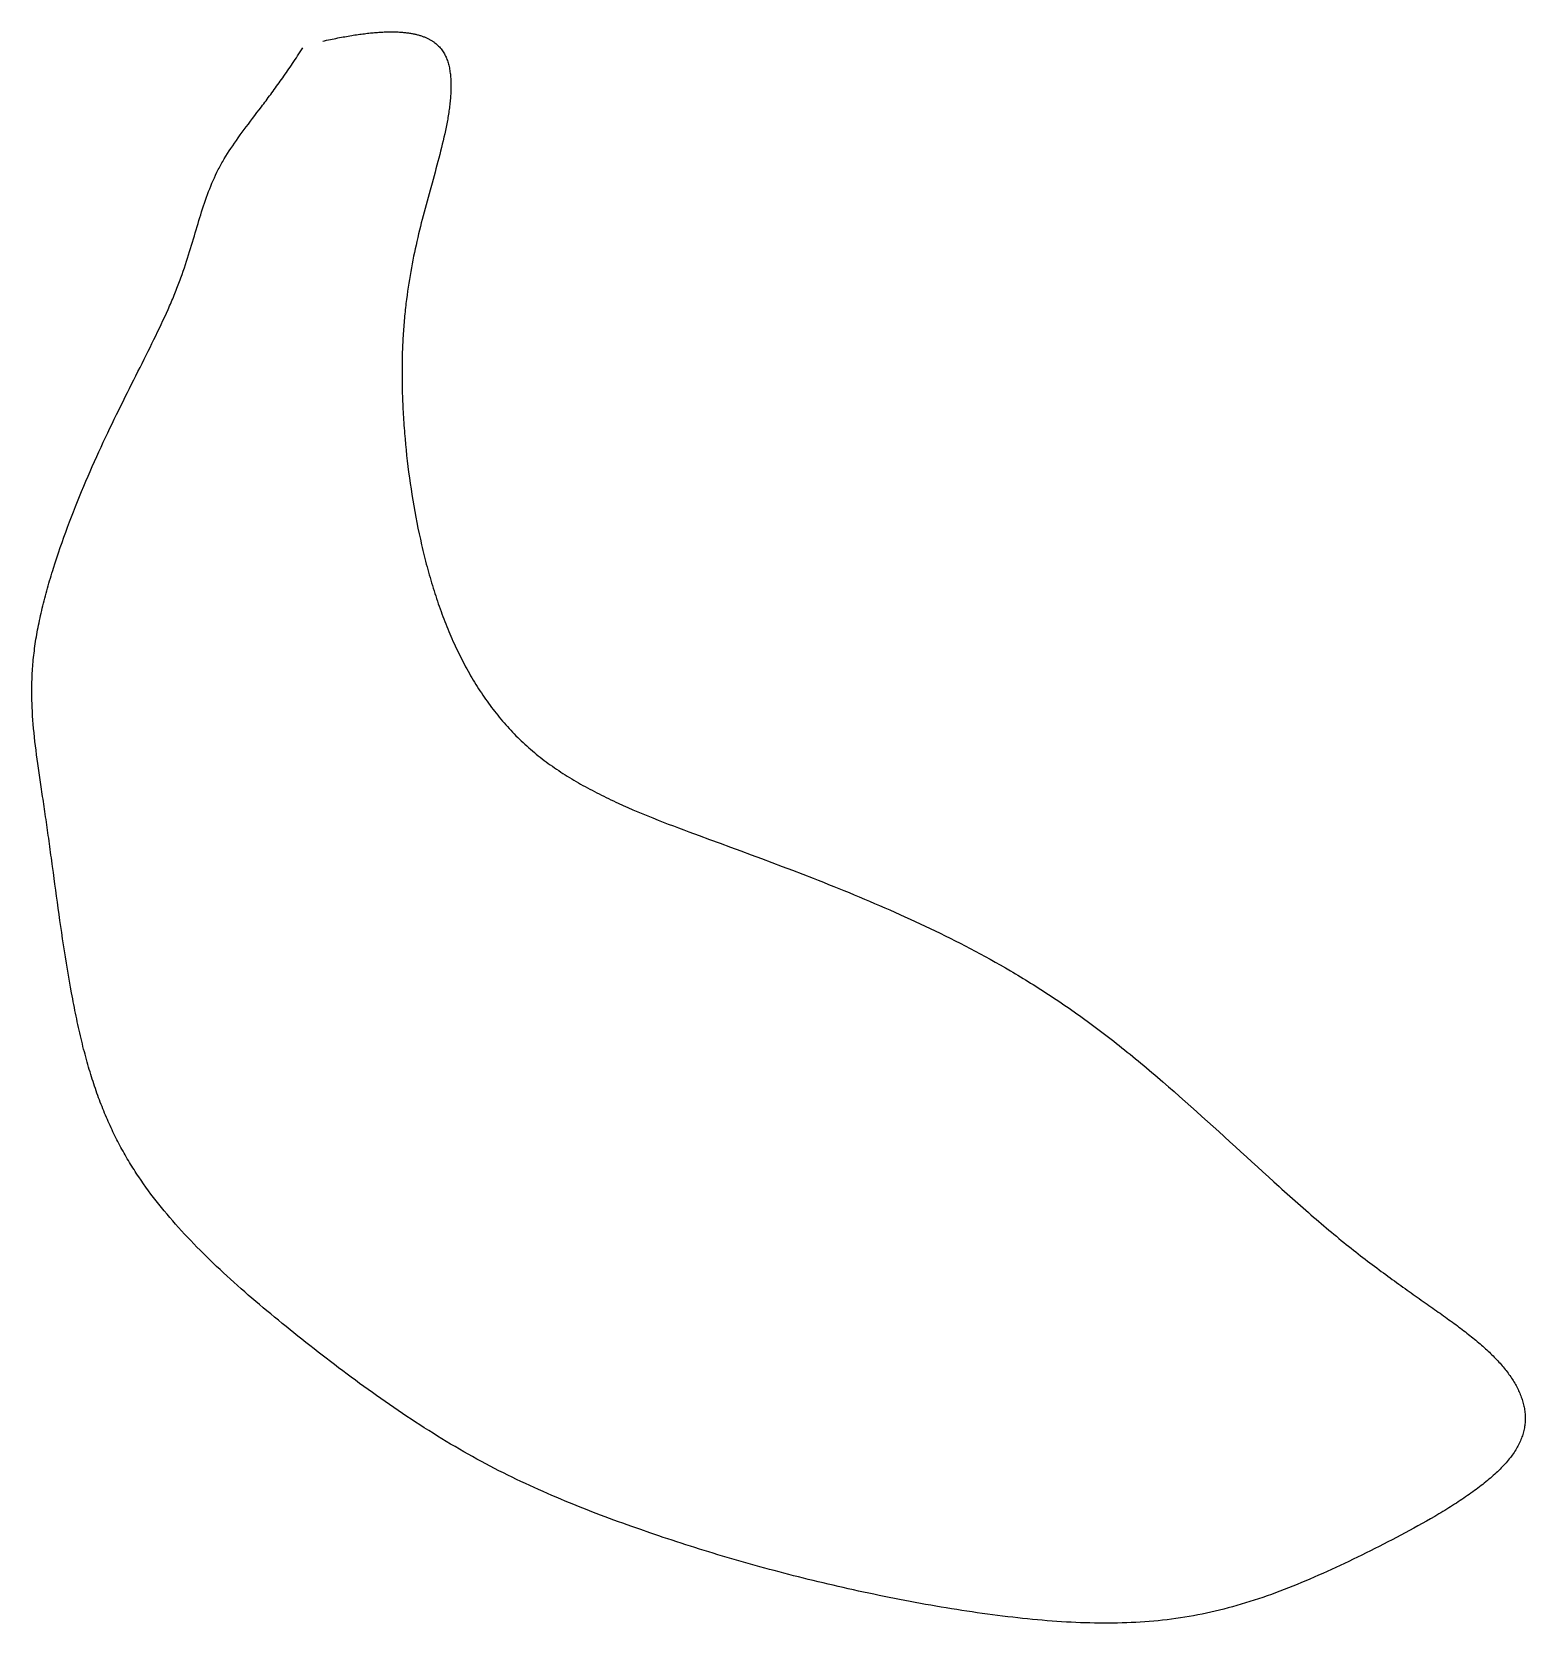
# Model space of a CAD drawing. Header units: millimetres. Extents: x 1210 to 2123, y 555 to 1528.
import ezdxf

# ---------------------------------------------------------------- set-up
doc = ezdxf.new("R2010")
doc.units = ezdxf.units.MM
doc.layers.add('196', color=7, linetype='Continuous')

msp = doc.modelspace()

# ---------------------------------------------------------------- linework, layer by layer
at = {"layer": '196', "elevation": 196}
msp.add_lwpolyline([(1387.82, 1521.97), (1389.02, 1522.24), (1390.2, 1522.5), (1391.38, 1522.76), (1392.54, 1523), (1393.69, 1523.24), (1394.82, 1523.48), (1395.95, 1523.7), (1397.06, 1523.93), (1398.16, 1524.14), (1399.25, 1524.35), (1400.33, 1524.55), (1401.4, 1524.74), (1402.46, 1524.93), (1403.5, 1525.11), (1404.53, 1525.29), (1405.56, 1525.45), (1406.57, 1525.62), (1407.57, 1525.77), (1408.56, 1525.92), (1409.54, 1526.06), (1410.5, 1526.2), (1411.46, 1526.33), (1412.41, 1526.46), (1413.34, 1526.57), (1414.27, 1526.69), (1415.18, 1526.79), (1416.08, 1526.89), (1416.98, 1526.99), (1417.86, 1527.07), (1418.73, 1527.16), (1419.59, 1527.23), (1420.44, 1527.3), (1421.29, 1527.37), (1422.12, 1527.43), (1422.94, 1527.48), (1423.75, 1527.53), (1424.55, 1527.57), (1425.34, 1527.6), (1426.12, 1527.63), (1426.9, 1527.66), (1427.66, 1527.68), (1428.41, 1527.69), (1429.15, 1527.7), (1429.89, 1527.7), (1430.61, 1527.7), (1431.33, 1527.69), (1432.03, 1527.67), (1432.73, 1527.65), (1433.41, 1527.63), (1434.09, 1527.6), (1434.76, 1527.56), (1435.42, 1527.52), (1436.07, 1527.48), (1436.71, 1527.43), (1437.34, 1527.37), (1437.97, 1527.31), (1438.58, 1527.24), (1439.19, 1527.17), (1439.79, 1527.09), (1440.38, 1527.01), (1440.96, 1526.93), (1441.53, 1526.84), (1442.09, 1526.74), (1442.65, 1526.64), (1443.2, 1526.53), (1443.73, 1526.42), (1444.27, 1526.31), (1444.79, 1526.19), (1445.3, 1526.06), (1445.81, 1525.93), (1446.31, 1525.8), (1446.8, 1525.66), (1447.28, 1525.52), (1447.76, 1525.37), (1448.22, 1525.22), (1448.68, 1525.06), (1449.14, 1524.9), (1449.58, 1524.73), (1450.02, 1524.56), (1450.45, 1524.39), (1450.87, 1524.21), (1451.29, 1524.03), (1451.7, 1523.84), (1452.1, 1523.65), (1452.49, 1523.45), (1452.88, 1523.25), (1453.26, 1523.05), (1453.63, 1522.84), (1454, 1522.63), (1454.36, 1522.41), (1454.71, 1522.19), (1455.06, 1521.97), (1455.4, 1521.74), (1455.73, 1521.51), (1456.05, 1521.27), (1456.37, 1521.03), (1457, 1520.54), (1457.59, 1520.04), (1458.16, 1519.52), (1458.71, 1518.99), (1459.23, 1518.44), (1459.73, 1517.88), (1460.21, 1517.3), (1460.66, 1516.71), (1461.1, 1516.11), (1461.51, 1515.49), (1461.9, 1514.87), (1462.27, 1514.23), (1462.62, 1513.57), (1462.95, 1512.91), (1463.27, 1512.24), (1463.56, 1511.55), (1463.84, 1510.85), (1464.1, 1510.14), (1464.34, 1509.42), (1464.56, 1508.69), (1464.77, 1507.96), (1464.96, 1507.21), (1465.14, 1506.45), (1465.31, 1505.68), (1465.46, 1504.9), (1465.59, 1504.12), (1465.71, 1503.33), (1465.82, 1502.52), (1465.92, 1501.71), (1466.01, 1500.9), (1466.08, 1500.07), (1466.14, 1499.24), (1466.2, 1498.4), (1466.24, 1497.55), (1466.27, 1496.7), (1466.29, 1495.84), (1466.3, 1494.97), (1466.3, 1494.1), (1466.29, 1493.22), (1466.27, 1492.34), (1466.24, 1491.44), (1466.21, 1490.54), (1466.16, 1489.64), (1466.1, 1488.73), (1466.04, 1487.81), (1465.97, 1486.89), (1465.88, 1485.96), (1465.79, 1485.02), (1465.69, 1484.08), (1465.59, 1483.14), (1465.47, 1482.19), (1465.35, 1481.23), (1465.22, 1480.27), (1465.08, 1479.3), (1464.94, 1478.33), (1464.79, 1477.35), (1464.63, 1476.37), (1464.46, 1475.38), (1464.29, 1474.39), (1464.11, 1473.39), (1463.93, 1472.39), (1463.74, 1471.39), (1463.34, 1469.36), (1462.91, 1467.32), (1462.47, 1465.27), (1462.01, 1463.19), (1461.52, 1461.11), (1461.02, 1459.01), (1460.51, 1456.9), (1459.97, 1454.77), (1459.43, 1452.63), (1458.87, 1450.49), (1458.3, 1448.33), (1457.72, 1446.16), (1457.14, 1443.99), (1456.54, 1441.8), (1455.94, 1439.61), (1454.73, 1435.21), (1453.51, 1430.79), (1452.29, 1426.36), (1451.08, 1421.92), (1449.89, 1417.47), (1449.31, 1415.25), (1448.73, 1413.03), (1448.17, 1410.8), (1447.61, 1408.56), (1447.06, 1406.33), (1446.52, 1404.08), (1445.98, 1401.83), (1445.46, 1399.57), (1444.95, 1397.3), (1444.45, 1395.03), (1443.96, 1392.74), (1443.48, 1390.44), (1443.01, 1388.12), (1442.56, 1385.8), (1442.12, 1383.45), (1441.69, 1381.1), (1441.27, 1378.72), (1440.87, 1376.33), (1440.48, 1373.92), (1440.11, 1371.49), (1439.75, 1369.04), (1439.41, 1366.57), (1439.09, 1364.08), (1438.78, 1361.56), (1438.63, 1360.29), (1438.48, 1359.02), (1438.34, 1357.74), (1438.21, 1356.45), (1438.07, 1355.16), (1437.95, 1353.86), (1437.82, 1352.55), (1437.71, 1351.23), (1437.59, 1349.91), (1437.48, 1348.59), (1437.38, 1347.25), (1437.28, 1345.91), (1437.19, 1344.56), (1437.1, 1343.2), (1437.01, 1341.83), (1436.93, 1340.46), (1436.85, 1339.08), (1436.78, 1337.69), (1436.72, 1336.29), (1436.66, 1334.88), (1436.6, 1333.47), (1436.55, 1332.04), (1436.51, 1330.61), (1436.47, 1329.17), (1436.44, 1327.72), (1436.41, 1326.26), (1436.38, 1324.79), (1436.37, 1323.31), (1436.36, 1321.83), (1436.35, 1320.33), (1436.35, 1318.82), (1436.35, 1317.31), (1436.36, 1315.78), (1436.38, 1314.25), (1436.4, 1312.71), (1436.43, 1311.16), (1436.46, 1309.6), (1436.5, 1308.04), (1436.55, 1306.47), (1436.6, 1304.89), (1436.65, 1303.3), (1436.72, 1301.71), (1436.78, 1300.11), (1436.86, 1298.5), (1436.94, 1296.88), (1437.02, 1295.26), (1437.11, 1293.64), (1437.21, 1292), (1437.32, 1290.37), (1437.42, 1288.72), (1437.54, 1287.07), (1437.66, 1285.42), (1437.79, 1283.76), (1437.92, 1282.1), (1438.06, 1280.43), (1438.2, 1278.76), (1438.51, 1275.4), (1438.84, 1272.03), (1439.2, 1268.65), (1439.58, 1265.25), (1439.99, 1261.85), (1440.42, 1258.43), (1440.88, 1255.01), (1441.36, 1251.58), (1441.86, 1248.15), (1442.39, 1244.72), (1442.95, 1241.29), (1443.53, 1237.85), (1444.14, 1234.42), (1444.78, 1231), (1445.44, 1227.58), (1446.12, 1224.16), (1446.84, 1220.76), (1447.58, 1217.36), (1448.34, 1213.98), (1448.74, 1212.29), (1449.13, 1210.61), (1449.54, 1208.93), (1449.95, 1207.26), (1450.37, 1205.58), (1450.8, 1203.92), (1451.23, 1202.25), (1451.67, 1200.6), (1452.12, 1198.94), (1452.57, 1197.3), (1453.04, 1195.65), (1453.5, 1194.02), (1453.98, 1192.39), (1454.46, 1190.76), (1454.95, 1189.14), (1455.44, 1187.53), (1455.94, 1185.92), (1456.45, 1184.32), (1456.97, 1182.73), (1457.49, 1181.14), (1458.02, 1179.55), (1458.56, 1177.98), (1459.11, 1176.41), (1459.66, 1174.85), (1460.22, 1173.29), (1460.79, 1171.74), (1461.36, 1170.2), (1461.95, 1168.66), (1462.54, 1167.13), (1463.14, 1165.61), (1463.74, 1164.09), (1464.36, 1162.58), (1464.98, 1161.08), (1465.61, 1159.58), (1466.24, 1158.1), (1466.89, 1156.62), (1467.54, 1155.14), (1468.21, 1153.68), (1468.87, 1152.22), (1469.55, 1150.77), (1470.24, 1149.32), (1470.93, 1147.88), (1471.64, 1146.46), (1472.35, 1145.03), (1473.07, 1143.62), (1473.8, 1142.22), (1474.53, 1140.82), (1475.28, 1139.43), (1476.03, 1138.05), (1476.79, 1136.67), (1477.56, 1135.31), (1478.34, 1133.95), (1479.13, 1132.6), (1479.93, 1131.26), (1480.74, 1129.92), (1481.55, 1128.6), (1482.38, 1127.28), (1483.21, 1125.97), (1484.06, 1124.67), (1484.91, 1123.38), (1485.77, 1122.1), (1486.64, 1120.83), (1487.52, 1119.56), (1488.41, 1118.31), (1489.31, 1117.06), (1490.22, 1115.82), (1491.14, 1114.59), (1492.06, 1113.37), (1493, 1112.16), (1493.95, 1110.96), (1494.9, 1109.77), (1495.87, 1108.58), (1496.85, 1107.41), (1497.83, 1106.24), (1498.83, 1105.09), (1499.83, 1103.94), (1500.85, 1102.81), (1501.88, 1101.68), (1502.91, 1100.56), (1503.96, 1099.46), (1505.02, 1098.36), (1506.08, 1097.27), (1507.16, 1096.2), (1508.25, 1095.13), (1509.35, 1094.07), (1510.45, 1093.02), (1511.57, 1091.99), (1512.7, 1090.96), (1513.84, 1089.94), (1515, 1088.94), (1516.16, 1087.94), (1517.33, 1086.96), (1518.51, 1085.98), (1519.71, 1085.02), (1520.91, 1084.06), (1522.13, 1083.12), (1523.35, 1082.18), (1524.59, 1081.26), (1525.83, 1080.34), (1527.09, 1079.44), (1528.35, 1078.54), (1529.63, 1077.65), (1530.91, 1076.78), (1532.2, 1075.91), (1533.51, 1075.05), (1534.82, 1074.2), (1536.14, 1073.35), (1537.47, 1072.52), (1538.8, 1071.69), (1540.15, 1070.87), (1541.5, 1070.06), (1542.86, 1069.26), (1544.23, 1068.47), (1545.61, 1067.68), (1547, 1066.9), (1548.39, 1066.13), (1549.79, 1065.37), (1551.2, 1064.61), (1552.61, 1063.86), (1554.04, 1063.11), (1555.46, 1062.37), (1556.9, 1061.64), (1558.34, 1060.92), (1559.79, 1060.2), (1561.24, 1059.49), (1562.71, 1058.78), (1564.17, 1058.08), (1565.64, 1057.39), (1567.12, 1056.7), (1568.61, 1056.01), (1571.59, 1054.66), (1574.59, 1053.33), (1577.62, 1052.01), (1580.66, 1050.72), (1583.72, 1049.44), (1586.8, 1048.17), (1589.89, 1046.93), (1592.99, 1045.69), (1596.11, 1044.47), (1599.23, 1043.25), (1602.37, 1042.05), (1605.52, 1040.86), (1608.68, 1039.67), (1611.84, 1038.49), (1618.18, 1036.15), (1624.54, 1033.82), (1630.9, 1031.49), (1637.26, 1029.17), (1643.61, 1026.83), (1649.96, 1024.49), (1656.3, 1022.13), (1662.63, 1019.76), (1668.95, 1017.37), (1675.27, 1014.97), (1681.58, 1012.54), (1687.88, 1010.08), (1691.02, 1008.85), (1694.16, 1007.6), (1697.3, 1006.35), (1700.44, 1005.1), (1703.58, 1003.83), (1706.71, 1002.56), (1709.84, 1001.27), (1712.96, 999.98), (1716.09, 998.68), (1719.21, 997.37), (1722.32, 996.06), (1725.44, 994.73), (1728.55, 993.39), (1731.65, 992.04), (1734.76, 990.68), (1737.86, 989.31), (1740.95, 987.92), (1744.05, 986.53), (1747.13, 985.12), (1750.22, 983.7), (1753.3, 982.27), (1756.38, 980.83), (1759.45, 979.37), (1762.52, 977.9), (1765.59, 976.41), (1768.66, 974.91), (1771.72, 973.39), (1774.78, 971.85), (1777.84, 970.29), (1780.91, 968.71), (1783.97, 967.12), (1787.03, 965.5), (1790.09, 963.86), (1793.16, 962.19), (1796.23, 960.5), (1799.3, 958.79), (1802.37, 957.05), (1805.45, 955.28), (1808.53, 953.49), (1810.07, 952.58), (1811.61, 951.66), (1813.16, 950.74), (1814.7, 949.81), (1816.25, 948.87), (1817.8, 947.93), (1819.35, 946.97), (1820.9, 946.01), (1822.46, 945.04), (1824.01, 944.07), (1825.57, 943.08), (1827.13, 942.09), (1828.69, 941.08), (1830.26, 940.07), (1831.82, 939.05), (1833.39, 938.02), (1834.96, 936.98), (1836.53, 935.94), (1838.1, 934.88), (1839.68, 933.82), (1841.26, 932.74), (1842.84, 931.66), (1844.43, 930.56), (1846.01, 929.46), (1847.6, 928.34), (1849.19, 927.22), (1850.79, 926.09), (1852.39, 924.94), (1853.99, 923.79), (1855.59, 922.62), (1857.2, 921.45), (1858.81, 920.26), (1860.42, 919.06), (1862.04, 917.86), (1863.66, 916.64), (1865.28, 915.41), (1866.91, 914.17), (1868.54, 912.91), (1870.17, 911.65), (1871.81, 910.37), (1873.45, 909.09), (1875.09, 907.79), (1876.74, 906.48), (1878.39, 905.16), (1880.05, 903.82), (1881.71, 902.47), (1883.37, 901.12), (1885.04, 899.75), (1886.71, 898.37), (1888.38, 896.98), (1890.06, 895.57), (1891.74, 894.16), (1893.42, 892.74), (1895.11, 891.31), (1896.8, 889.88), (1898.49, 888.43), (1900.18, 886.97), (1901.87, 885.51), (1905.27, 882.56), (1908.67, 879.59), (1912.07, 876.59), (1915.48, 873.57), (1918.9, 870.53), (1922.31, 867.48), (1925.73, 864.41), (1929.14, 861.32), (1935.97, 855.14), (1942.78, 848.95), (1946.17, 845.85), (1949.56, 842.76), (1952.94, 839.68), (1956.31, 836.61), (1959.67, 833.55), (1963.01, 830.51), (1966.35, 827.48), (1969.66, 824.48), (1971.32, 822.99), (1972.97, 821.5), (1974.61, 820.02), (1976.25, 818.55), (1977.89, 817.09), (1979.52, 815.63), (1981.15, 814.18), (1982.77, 812.74), (1984.39, 811.31), (1986, 809.89), (1987.6, 808.47), (1989.21, 807.07), (1990.8, 805.68), (1992.39, 804.29), (1993.97, 802.92), (1995.55, 801.56), (1997.12, 800.21), (1998.69, 798.87), (2000.24, 797.55), (2001.79, 796.23), (2003.34, 794.93), (2004.88, 793.64), (2006.41, 792.37), (2007.93, 791.11), (2009.45, 789.86), (2010.95, 788.63), (2012.46, 787.41), (2013.95, 786.21), (2015.43, 785.02), (2016.91, 783.84), (2018.38, 782.68), (2019.84, 781.53), (2021.3, 780.39), (2022.74, 779.27), (2024.18, 778.16), (2025.61, 777.06), (2027.03, 775.97), (2028.45, 774.9), (2029.85, 773.84), (2031.25, 772.78), (2032.64, 771.74), (2034.02, 770.71), (2035.39, 769.7), (2036.76, 768.69), (2038.11, 767.69), (2039.46, 766.71), (2040.8, 765.73), (2042.13, 764.76), (2043.45, 763.81), (2044.77, 762.86), (2046.07, 761.92), (2047.37, 760.99), (2048.65, 760.07), (2049.93, 759.16), (2051.2, 758.26), (2052.46, 757.37), (2053.71, 756.48), (2054.95, 755.6), (2056.19, 754.73), (2057.41, 753.87), (2058.63, 753.01), (2059.83, 752.16), (2061.03, 751.32), (2062.22, 750.48), (2063.39, 749.66), (2064.56, 748.83), (2065.72, 748.02), (2066.87, 747.21), (2068.01, 746.4), (2069.14, 745.6), (2070.26, 744.81), (2071.37, 744.02), (2072.47, 743.23), (2073.57, 742.45), (2074.65, 741.68), (2075.72, 740.91), (2076.78, 740.14), (2077.83, 739.38), (2078.88, 738.62), (2079.91, 737.86), (2080.93, 737.11), (2081.94, 736.36), (2082.95, 735.61), (2083.94, 734.86), (2084.92, 734.12), (2085.89, 733.38), (2086.85, 732.64), (2087.8, 731.91), (2088.74, 731.17), (2089.67, 730.44), (2090.59, 729.71), (2091.5, 728.97), (2092.39, 728.24), (2093.28, 727.51), (2094.16, 726.78), (2095.02, 726.05), (2095.88, 725.32), (2096.72, 724.59), (2097.56, 723.86), (2098.38, 723.13), (2099.19, 722.4), (2099.99, 721.67), (2100.78, 720.93), (2101.56, 720.19), (2102.32, 719.46), (2103.08, 718.72), (2103.82, 717.98), (2104.55, 717.23), (2105.27, 716.49), (2105.98, 715.74), (2106.68, 715), (2107.36, 714.25), (2108.04, 713.5), (2108.69, 712.75), (2109.34, 712), (2109.98, 711.24), (2110.6, 710.49), (2111.21, 709.73), (2111.8, 708.97), (2112.39, 708.21), (2112.96, 707.45), (2113.51, 706.69), (2114.05, 705.93), (2114.58, 705.16), (2115.1, 704.4), (2115.6, 703.63), (2116.08, 702.86), (2116.56, 702.1), (2117.01, 701.33), (2117.46, 700.56), (2117.88, 699.79), (2118.3, 699.01), (2118.7, 698.24), (2119.08, 697.47), (2119.45, 696.69), (2119.8, 695.91), (2120.14, 695.14), (2120.46, 694.36), (2120.77, 693.58), (2121.06, 692.8), (2121.33, 692.02), (2121.59, 691.24), (2121.83, 690.46), (2122.06, 689.68), (2122.27, 688.9), (2122.46, 688.11), (2122.64, 687.33), (2122.8, 686.55), (2122.94, 685.76), (2123.06, 684.98), (2123.17, 684.19), (2123.26, 683.4), (2123.33, 682.62), (2123.39, 681.83), (2123.42, 681.04), (2123.44, 680.25), (2123.44, 679.47), (2123.42, 678.68), (2123.39, 677.89), (2123.33, 677.1), (2123.26, 676.31), (2123.17, 675.52), (2123.06, 674.73), (2122.93, 673.94), (2122.78, 673.15), (2122.61, 672.36), (2122.42, 671.57), (2122.21, 670.78), (2121.98, 669.99), (2121.74, 669.2), (2121.47, 668.41), (2121.18, 667.62), (2120.87, 666.83), (2120.54, 666.04), (2120.2, 665.25), (2119.83, 664.46), (2119.44, 663.67), (2119.02, 662.88), (2118.59, 662.09), (2118.14, 661.3), (2117.66, 660.52), (2117.17, 659.73), (2116.65, 658.94), (2116.11, 658.15), (2115.55, 657.36), (2114.97, 656.58), (2114.37, 655.79), (2113.74, 655), (2113.1, 654.22), (2112.44, 653.43), (2111.76, 652.65), (2111.05, 651.87), (2110.33, 651.08), (2109.6, 650.3), (2108.84, 649.52), (2108.06, 648.74), (2107.27, 647.96), (2106.46, 647.18), (2105.63, 646.4), (2104.79, 645.62), (2103.93, 644.84), (2103.05, 644.06), (2102.16, 643.29), (2101.25, 642.51), (2100.32, 641.74), (2099.38, 640.97), (2098.43, 640.2), (2097.46, 639.43), (2096.47, 638.66), (2095.48, 637.89), (2094.47, 637.12), (2093.44, 636.35), (2092.4, 635.59), (2091.35, 634.82), (2090.29, 634.06), (2089.21, 633.3), (2088.12, 632.54), (2087.02, 631.78), (2085.91, 631.02), (2084.79, 630.27), (2083.66, 629.51), (2082.51, 628.76), (2081.36, 628.01), (2080.2, 627.26), (2079.02, 626.51), (2077.84, 625.76), (2076.65, 625.02), (2075.45, 624.28), (2074.24, 623.53), (2073.02, 622.79), (2071.79, 622.05), (2070.56, 621.32), (2068.07, 619.85), (2065.55, 618.39), (2063.01, 616.93), (2060.44, 615.49), (2057.86, 614.05), (2055.26, 612.62), (2052.64, 611.2), (2050, 609.79), (2047.36, 608.38), (2044.71, 606.99), (2042.05, 605.6), (2039.38, 604.23), (2036.72, 602.86), (2034.05, 601.51), (2031.39, 600.16), (2028.73, 598.83), (2026.07, 597.51), (2023.42, 596.2), (2020.77, 594.9), (2018.12, 593.61), (2015.48, 592.34), (2012.84, 591.08), (2010.2, 589.83), (2007.57, 588.6), (2004.93, 587.38), (2002.3, 586.18), (1999.67, 584.99), (1997.04, 583.82), (1994.41, 582.67), (1991.79, 581.54), (1989.16, 580.42), (1986.53, 579.32), (1983.91, 578.24), (1981.29, 577.17), (1978.66, 576.13), (1976.04, 575.11), (1973.41, 574.11), (1970.79, 573.13), (1968.16, 572.17), (1965.53, 571.23), (1962.91, 570.31), (1960.28, 569.42), (1957.64, 568.55), (1955.01, 567.7), (1952.38, 566.88), (1949.74, 566.09), (1947.1, 565.31), (1944.46, 564.57), (1941.81, 563.85), (1939.17, 563.15), (1936.52, 562.49), (1933.86, 561.85), (1931.21, 561.24), (1928.54, 560.65), (1925.88, 560.1), (1923.21, 559.57), (1920.54, 559.08), (1917.86, 558.61), (1915.17, 558.17), (1912.49, 557.75), (1909.79, 557.36), (1907.09, 557), (1904.38, 556.67), (1901.67, 556.36), (1898.95, 556.07), (1896.23, 555.81), (1893.49, 555.58), (1890.75, 555.37), (1888, 555.19), (1885.25, 555.03), (1882.48, 554.89), (1879.71, 554.77), (1876.93, 554.68), (1874.14, 554.61), (1871.34, 554.57), (1868.53, 554.54), (1865.71, 554.54), (1862.88, 554.56), (1860.04, 554.6), (1857.19, 554.66), (1854.33, 554.73), (1851.46, 554.83), (1848.57, 554.95), (1845.68, 555.09), (1842.77, 555.25), (1839.85, 555.42), (1836.92, 555.62), (1833.98, 555.83), (1831.02, 556.06), (1828.05, 556.3), (1825.06, 556.57), (1822.06, 556.85), (1819.05, 557.14), (1816.02, 557.46), (1812.98, 557.78), (1809.93, 558.13), (1806.86, 558.48), (1803.78, 558.86), (1800.69, 559.24), (1797.59, 559.64), (1794.48, 560.06), (1791.36, 560.49), (1788.24, 560.93), (1785.1, 561.39), (1781.96, 561.86), (1778.81, 562.34), (1775.66, 562.83), (1772.5, 563.34), (1769.33, 563.85), (1766.17, 564.38), (1763, 564.92), (1759.83, 565.47), (1756.65, 566.04), (1753.48, 566.61), (1750.3, 567.19), (1747.13, 567.79), (1743.96, 568.39), (1740.79, 569), (1737.62, 569.62), (1734.46, 570.25), (1731.3, 570.89), (1728.15, 571.54), (1725, 572.2), (1721.85, 572.86), (1718.72, 573.53), (1715.59, 574.21), (1712.47, 574.89), (1709.36, 575.59), (1706.26, 576.28), (1703.17, 576.99), (1700.09, 577.7), (1697.02, 578.42), (1693.97, 579.14), (1690.93, 579.87), (1687.9, 580.6), (1684.88, 581.34), (1681.88, 582.08), (1678.89, 582.83), (1675.91, 583.58), (1672.94, 584.34), (1669.98, 585.11), (1667.04, 585.88), (1664.1, 586.65), (1661.17, 587.43), (1658.26, 588.22), (1655.35, 589.02), (1652.46, 589.81), (1649.57, 590.62), (1646.69, 591.43), (1643.83, 592.24), (1640.97, 593.07), (1638.11, 593.89), (1635.27, 594.73), (1632.43, 595.57), (1629.6, 596.41), (1626.78, 597.26), (1623.97, 598.12), (1621.16, 598.98), (1618.36, 599.85), (1615.56, 600.73), (1612.78, 601.61), (1609.99, 602.5), (1607.21, 603.39), (1604.44, 604.29), (1601.67, 605.2), (1598.91, 606.11), (1596.15, 607.03), (1593.39, 607.96), (1587.89, 609.83), (1582.4, 611.73), (1576.93, 613.65), (1574.19, 614.62), (1571.46, 615.6), (1568.73, 616.59), (1566, 617.59), (1563.28, 618.59), (1560.55, 619.61), (1557.83, 620.63), (1555.11, 621.67), (1552.4, 622.71), (1549.68, 623.77), (1546.97, 624.84), (1544.26, 625.92), (1541.55, 627.01), (1538.84, 628.11), (1536.13, 629.23), (1533.43, 630.36), (1530.72, 631.5), (1528.02, 632.66), (1525.32, 633.83), (1522.62, 635.02), (1519.92, 636.22), (1517.22, 637.44), (1514.53, 638.67), (1511.83, 639.93), (1509.14, 641.19), (1506.44, 642.48), (1503.75, 643.78), (1501.06, 645.1), (1498.36, 646.44), (1495.67, 647.8), (1492.98, 649.18), (1490.29, 650.57), (1487.6, 651.99), (1484.91, 653.43), (1482.22, 654.89), (1479.54, 656.37), (1476.85, 657.87), (1474.16, 659.39), (1471.47, 660.94), (1468.78, 662.5), (1466.09, 664.09), (1463.41, 665.7), (1460.72, 667.33), (1458.04, 668.97), (1455.36, 670.64), (1452.68, 672.32), (1450, 674.02), (1447.33, 675.74), (1444.66, 677.47), (1442, 679.22), (1439.34, 680.98), (1436.68, 682.76), (1434.03, 684.55), (1431.38, 686.36), (1428.74, 688.17), (1426.11, 690), (1423.48, 691.84), (1420.85, 693.69), (1418.24, 695.55), (1415.63, 697.42), (1413.03, 699.3), (1410.44, 701.19), (1407.85, 703.08), (1405.27, 704.98), (1402.71, 706.89), (1400.15, 708.8), (1397.6, 710.72), (1395.06, 712.65), (1392.53, 714.57), (1390.01, 716.5), (1387.5, 718.44), (1385.01, 720.37), (1382.52, 722.31), (1380.05, 724.25), (1377.59, 726.19), (1375.14, 728.13), (1372.7, 730.07), (1370.28, 732.01), (1367.87, 733.94), (1365.47, 735.88), (1363.09, 737.81), (1360.73, 739.74), (1358.37, 741.68), (1356.04, 743.61), (1353.71, 745.55), (1351.41, 747.48), (1349.12, 749.41), (1346.84, 751.35), (1344.58, 753.29), (1342.34, 755.22), (1340.12, 757.16), (1337.91, 759.1), (1335.72, 761.04), (1333.55, 762.99), (1331.4, 764.93), (1329.26, 766.88), (1327.14, 768.83), (1325.05, 770.78), (1322.97, 772.74), (1320.91, 774.7), (1318.88, 776.66), (1316.86, 778.63), (1314.86, 780.6), (1312.89, 782.57), (1310.93, 784.55), (1309, 786.53), (1307.09, 788.52), (1305.2, 790.51), (1303.33, 792.5), (1301.49, 794.51), (1299.67, 796.51), (1297.87, 798.52), (1296.1, 800.54), (1294.35, 802.57), (1292.63, 804.59), (1290.92, 806.63), (1289.25, 808.67), (1287.6, 810.72), (1285.97, 812.78), (1284.37, 814.85), (1282.79, 816.93), (1281.24, 819.02), (1279.71, 821.12), (1278.2, 823.24), (1276.72, 825.38), (1275.26, 827.53), (1274.54, 828.61), (1273.83, 829.7), (1273.12, 830.79), (1272.42, 831.88), (1271.72, 832.99), (1271.03, 834.09), (1270.34, 835.2), (1269.66, 836.32), (1268.99, 837.44), (1268.32, 838.57), (1267.66, 839.71), (1267, 840.85), (1266.35, 842), (1265.7, 843.15), (1265.06, 844.31), (1264.42, 845.48), (1263.79, 846.65), (1263.17, 847.83), (1262.55, 849.02), (1261.94, 850.21), (1261.33, 851.41), (1260.73, 852.62), (1260.13, 853.84), (1259.54, 855.06), (1258.95, 856.3), (1258.37, 857.54), (1257.79, 858.79), (1257.22, 860.05), (1256.66, 861.31), (1256.1, 862.59), (1255.54, 863.87), (1254.99, 865.16), (1254.45, 866.47), (1253.91, 867.78), (1253.37, 869.1), (1252.84, 870.43), (1252.32, 871.77), (1251.8, 873.12), (1251.28, 874.48), (1250.77, 875.85), (1250.27, 877.23), (1249.77, 878.62), (1249.28, 880.02), (1248.79, 881.43), (1248.3, 882.85), (1247.82, 884.29), (1247.35, 885.73), (1246.88, 887.19), (1246.41, 888.66), (1245.95, 890.14), (1245.5, 891.63), (1245.05, 893.13), (1244.6, 894.64), (1244.16, 896.17), (1243.73, 897.71), (1243.29, 899.26), (1242.87, 900.83), (1242.44, 902.41), (1242.03, 904), (1241.61, 905.6), (1241.2, 907.22), (1240.8, 908.85), (1240.4, 910.49), (1240.01, 912.14), (1239.61, 913.8), (1239.23, 915.48), (1238.85, 917.17), (1238.47, 918.87), (1238.09, 920.57), (1237.72, 922.29), (1237.36, 924.02), (1236.99, 925.76), (1236.64, 927.5), (1236.28, 929.26), (1235.93, 931.02), (1235.58, 932.79), (1235.24, 934.57), (1234.9, 936.35), (1234.56, 938.15), (1234.23, 939.94), (1233.57, 943.56), (1232.93, 947.2), (1232.3, 950.86), (1231.68, 954.54), (1231.08, 958.23), (1230.48, 961.94), (1229.9, 965.65), (1229.32, 969.37), (1228.76, 973.1), (1228.2, 976.82), (1227.66, 980.55), (1227.12, 984.27), (1226.59, 987.99), (1226.07, 991.7), (1225.55, 995.39), (1225.05, 999.08), (1224.54, 1002.74), (1224.05, 1006.39), (1223.55, 1010.01), (1223.07, 1013.61), (1222.59, 1017.18), (1222.35, 1018.96), (1222.11, 1020.72), (1221.87, 1022.48), (1221.63, 1024.23), (1221.39, 1025.97), (1221.16, 1027.71), (1220.92, 1029.43), (1220.69, 1031.14), (1220.45, 1032.85), (1220.22, 1034.54), (1219.99, 1036.22), (1219.75, 1037.89), (1219.52, 1039.55), (1219.29, 1041.2), (1219.05, 1042.83), (1218.82, 1044.46), (1218.59, 1046.07), (1218.36, 1047.66), (1218.12, 1049.25), (1217.89, 1050.82), (1217.66, 1052.39), (1217.43, 1053.94), (1217.2, 1055.47), (1216.97, 1057), (1216.74, 1058.52), (1216.52, 1060.03), (1216.29, 1061.52), (1216.07, 1063.01), (1215.85, 1064.49), (1215.63, 1065.95), (1215.41, 1067.41), (1215.19, 1068.86), (1214.98, 1070.3), (1214.77, 1071.73), (1214.56, 1073.16), (1214.35, 1074.57), (1214.15, 1075.98), (1213.95, 1077.38), (1213.75, 1078.77), (1213.56, 1080.16), (1213.18, 1082.91), (1212.82, 1085.64), (1212.47, 1088.35), (1212.14, 1091.04), (1211.83, 1093.7), (1211.53, 1096.36), (1211.26, 1098.99), (1211.01, 1101.62), (1210.78, 1104.23), (1210.57, 1106.84), (1210.39, 1109.44), (1210.24, 1112.04), (1210.11, 1114.64), (1210.01, 1117.23), (1209.97, 1118.53), (1209.94, 1119.83), (1209.92, 1121.13), (1209.9, 1122.44), (1209.9, 1123.74), (1209.9, 1125.05), (1209.9, 1126.35), (1209.92, 1127.66), (1209.95, 1128.98), (1209.98, 1130.29), (1210.02, 1131.61), (1210.07, 1132.93), (1210.13, 1134.26), (1210.2, 1135.59), (1210.28, 1136.93), (1210.37, 1138.26), (1210.47, 1139.61), (1210.58, 1140.96), (1210.7, 1142.31), (1210.82, 1143.67), (1210.96, 1145.03), (1211.11, 1146.41), (1211.27, 1147.78), (1211.44, 1149.17), (1211.62, 1150.56), (1211.81, 1151.96), (1212.01, 1153.36), (1212.23, 1154.77), (1212.45, 1156.19), (1212.69, 1157.62), (1212.93, 1159.05), (1213.19, 1160.49), (1213.45, 1161.94), (1213.73, 1163.4), (1214.02, 1164.86), (1214.32, 1166.32), (1214.62, 1167.8), (1214.94, 1169.27), (1215.27, 1170.76), (1215.61, 1172.25), (1215.95, 1173.74), (1216.31, 1175.24), (1216.67, 1176.75), (1217.05, 1178.25), (1217.43, 1179.77), (1217.82, 1181.29), (1218.22, 1182.81), (1218.63, 1184.34), (1219.04, 1185.87), (1219.47, 1187.4), (1219.9, 1188.94), (1220.34, 1190.48), (1220.79, 1192.02), (1221.25, 1193.57), (1221.71, 1195.12), (1222.18, 1196.67), (1222.66, 1198.23), (1223.15, 1199.78), (1224.14, 1202.9), (1225.16, 1206.03), (1226.2, 1209.16), (1227.27, 1212.3), (1228.37, 1215.44), (1229.48, 1218.58), (1230.62, 1221.72), (1231.78, 1224.86), (1232.96, 1228), (1234.16, 1231.13), (1235.37, 1234.26), (1236.6, 1237.38), (1237.85, 1240.5), (1239.11, 1243.6), (1240.38, 1246.69), (1241.67, 1249.77), (1242.96, 1252.83), (1244.27, 1255.88), (1245.59, 1258.92), (1246.91, 1261.93), (1248.24, 1264.93), (1249.57, 1267.9), (1250.91, 1270.85), (1252.26, 1273.78), (1253.6, 1276.68), (1254.95, 1279.56), (1256.3, 1282.42), (1257.65, 1285.25), (1259, 1288.05), (1260.34, 1290.84), (1261.69, 1293.6), (1263.03, 1296.33), (1264.37, 1299.04), (1265.7, 1301.73), (1267.02, 1304.4), (1268.35, 1307.05), (1269.66, 1309.67), (1270.96, 1312.27), (1272.26, 1314.85), (1273.55, 1317.41), (1274.83, 1319.94), (1276.09, 1322.46), (1277.35, 1324.96), (1278.59, 1327.43), (1279.82, 1329.89), (1281.03, 1332.32), (1282.23, 1334.73), (1283.41, 1337.13), (1284.58, 1339.51), (1285.73, 1341.86), (1286.86, 1344.2), (1287.97, 1346.52), (1289.06, 1348.82), (1290.13, 1351.1), (1291.18, 1353.37), (1292.2, 1355.62), (1293.21, 1357.85), (1293.7, 1358.96), (1294.19, 1360.06), (1294.67, 1361.16), (1295.14, 1362.26), (1295.61, 1363.35), (1296.07, 1364.43), (1296.53, 1365.52), (1296.98, 1366.6), (1297.42, 1367.67), (1297.85, 1368.74), (1298.28, 1369.81), (1298.7, 1370.87), (1299.11, 1371.93), (1299.52, 1372.99), (1299.92, 1374.04), (1300.31, 1375.09), (1300.7, 1376.13), (1301.08, 1377.17), (1301.82, 1379.24), (1302.54, 1381.29), (1303.23, 1383.33), (1303.91, 1385.35), (1304.57, 1387.36), (1305.21, 1389.36), (1305.83, 1391.34), (1306.44, 1393.31), (1307.04, 1395.26), (1307.63, 1397.2), (1308.21, 1399.12), (1308.78, 1401.04), (1309.34, 1402.94), (1309.9, 1404.82), (1310.45, 1406.7), (1311.01, 1408.56), (1311.56, 1410.41), (1312.11, 1412.25), (1312.67, 1414.07), (1313.23, 1415.88), (1313.79, 1417.69), (1314.37, 1419.48), (1314.95, 1421.26), (1315.54, 1423.02), (1316.14, 1424.78), (1316.76, 1426.53), (1317.39, 1428.27), (1318.04, 1429.99), (1318.71, 1431.71), (1319.39, 1433.41), (1320.1, 1435.11), (1320.83, 1436.8), (1321.58, 1438.47), (1322.36, 1440.14), (1323.16, 1441.8), (1323.57, 1442.63), (1323.99, 1443.45), (1324.42, 1444.27), (1324.85, 1445.09), (1325.3, 1445.91), (1325.75, 1446.73), (1326.21, 1447.54), (1326.67, 1448.35), (1327.62, 1449.98), (1328.6, 1451.6), (1329.61, 1453.21), (1330.65, 1454.83), (1331.71, 1456.45), (1332.8, 1458.07), (1333.91, 1459.69), (1335.05, 1461.32), (1336.21, 1462.96), (1337.4, 1464.61), (1338.6, 1466.27), (1339.83, 1467.93), (1341.08, 1469.62), (1342.35, 1471.31), (1343.64, 1473.03), (1344.95, 1474.76), (1346.28, 1476.51), (1347.62, 1478.28), (1348.98, 1480.07), (1350.36, 1481.89), (1351.06, 1482.81), (1351.75, 1483.73), (1352.46, 1484.66), (1353.16, 1485.6), (1353.87, 1486.54), (1354.58, 1487.5), (1355.3, 1488.46), (1356.02, 1489.42), (1356.74, 1490.4), (1357.47, 1491.38), (1358.2, 1492.38), (1358.93, 1493.38), (1359.66, 1494.39), (1360.4, 1495.4), (1361.14, 1496.43), (1361.89, 1497.47), (1362.63, 1498.51), (1363.38, 1499.57), (1364.13, 1500.63), (1364.88, 1501.71), (1365.64, 1502.79), (1366.39, 1503.89), (1367.15, 1504.99), (1367.91, 1506.11), (1368.67, 1507.23), (1369.44, 1508.37), (1370.2, 1509.52), (1370.97, 1510.68), (1371.74, 1511.86), (1372.51, 1513.04), (1373.28, 1514.24), (1374.06, 1515.45), (1374.83, 1516.67), (1375.6, 1517.9)], dxfattribs=at)

doc.saveas('drawing.dxf')
